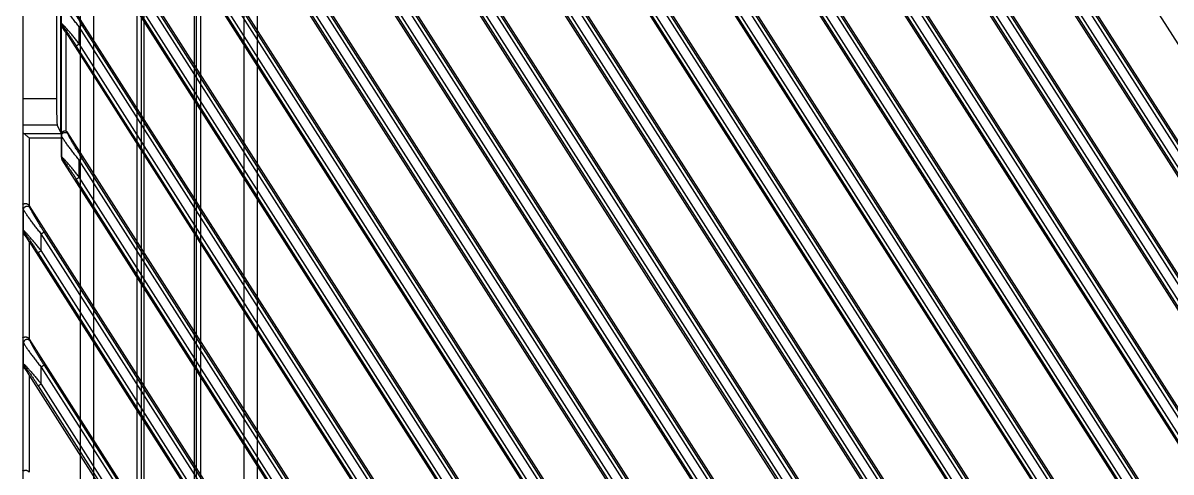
# Model space of a CAD drawing. Header units: millimetres. Extents: x 620 to 19791, y 2539 to 6969.
# Drawn here: x 14027 to 14156.7, y 4868.2 to 4919 of the extents above; entities that cross this region are included whole.
import ezdxf

# ---------------------------------------------------------------- set-up
doc = ezdxf.new("R2010")
doc.units = ezdxf.units.MM
doc.layers.add('02___PRT_ALL_AXES', color=7, linetype='Continuous')

# ---------------------------------------------------------------- blocks, each defined once
blk = doc.blocks.new('DTGFH')
at = {"color": 7, "linetype": 'Continuous'}
for p, q in [((8801.05, 4441.2), (8801.05, 4104.2)), ((8803.44, 4409.83), (8995.39, 4108.53)), ((8988.34, 4108.66), (8801.78, 4401.5)), ((8986.75, 4110.06), (8803.1, 4398.34)), ((8987.09, 4110.28), (8803.44, 4398.55)), ((8801.75, 4397.46), (8985.81, 4108.53)), ((8802.76, 4396.21), (8985.2, 4109.85)), ((8803.1, 4396.42), (8985.53, 4110.06)), ((8978.74, 4108.66), (8801.78, 4386.42)), ((8977.15, 4110.06), (8803.1, 4383.26)), ((8977.49, 4110.28), (8803.44, 4383.48)), ((8801.75, 4382.38), (8976.21, 4108.53)), ((8802.76, 4381.13), (8975.59, 4109.85)), ((8803.1, 4381.35), (8975.93, 4110.06)), ((8971.85, 4104.4), (8801.78, 4371.35)), ((8970.29, 4105.75), (8803.1, 4368.19)), ((8970.63, 4105.97), (8803.44, 4368.4)), ((8801.75, 4367.3), (8969.24, 4104.4)), ((8968.73, 4105.54), (8802.76, 4366.06)), ((8969.07, 4105.75), (8803.1, 4366.27)), ((8962.24, 4104.4), (8801.78, 4356.27)), ((8801.75, 4352.23), (8959.63, 4104.4)), ((8960.69, 4105.75), (8803.1, 4353.11)), ((8961.02, 4105.97), (8803.44, 4353.33)), ((8959.13, 4105.54), (8802.76, 4350.98)), ((8959.47, 4105.75), (8803.1, 4351.2)), ((8952.64, 4104.4), (8801.78, 4341.19)), ((8951.08, 4105.75), (8803.1, 4338.04)), ((8951.42, 4105.97), (8803.44, 4338.25)), ((8949.53, 4105.54), (8802.76, 4335.91)), ((8949.86, 4105.75), (8803.1, 4336.12)), ((8805.88, 4330.66), (8950.03, 4104.4)), ((8943.03, 4104.4), (8806.13, 4319.29)), ((8941.48, 4105.75), (8807.41, 4316.2)), ((8941.81, 4105.97), (8807.75, 4316.41)), ((8805.88, 4315.59), (8937.79, 4108.53)), ((8939.92, 4105.54), (8807.07, 4314.07)), ((8940.26, 4105.75), (8807.41, 4314.28)), ((8930.72, 4108.66), (8806.13, 4304.22)), ((8805.88, 4300.51), (8928.19, 4108.53)), ((8929.13, 4110.06), (8807.41, 4301.12)), ((8929.47, 4110.28), (8807.75, 4301.34)), ((8807.07, 4298.99), (8927.57, 4109.85)), ((8807.41, 4299.21), (8927.91, 4110.06)), ((8921.11, 4108.66), (8804.87, 4291.13)), ((8802.35, 4290.99), (8918.58, 4108.53)), ((8803.61, 4289.36), (8917.97, 4109.85)), ((8803.94, 4289.57), (8918.3, 4110.06)), ((8919.52, 4110.06), (8805.16, 4289.57)), ((8919.86, 4110.28), (8805.5, 4289.78)), ((8911.51, 4108.66), (8801.78, 4280.89)), ((8909.92, 4110.06), (8803.1, 4277.74)), ((8910.26, 4110.28), (8803.44, 4277.95)), ((8801.75, 4276.85), (8908.98, 4108.53)), ((8802.76, 4275.61), (8908.36, 4109.85)), ((8803.1, 4275.82), (8908.7, 4110.06)), ((8901.9, 4108.66), (8801.78, 4265.82)), ((8900.32, 4110.06), (8803.1, 4262.66)), ((8900.65, 4110.28), (8803.44, 4262.88)), ((8801.75, 4261.78), (8899.37, 4108.53)), ((8802.76, 4260.53), (8898.76, 4109.85)), ((8803.1, 4260.75), (8899.1, 4110.06)), ((8895.01, 4104.4), (8801.78, 4250.74)), ((8893.46, 4105.75), (8803.1, 4247.59)), ((8893.79, 4105.97), (8803.44, 4247.8)), ((8801.75, 4246.7), (8892.4, 4104.4)), ((8891.9, 4105.54), (8802.76, 4245.46)), ((8892.24, 4105.75), (8803.1, 4245.67)), ((8805.3, 4238.1), (8805.3, 4198.8)), ((8804.85, 4234.35), (8804.85, 4202.55)), ((8885.41, 4104.4), (8806.13, 4228.84)), ((8805.88, 4225.14), (8882.8, 4104.4)), ((8883.85, 4105.75), (8807.41, 4225.75)), ((8884.19, 4105.97), (8807.75, 4225.96)), ((8882.63, 4105.75), (8807.41, 4223.83)), ((8882.3, 4105.54), (8807.07, 4223.62)), ((8805.41, 4211.01), (8805.41, 4213.43)), ((8875.8, 4104.4), (8806.13, 4213.77)), ((8805.38, 4210.88), (8805.41, 4211.01)), ((8805.38, 4210.88), (8805.38, 4198.63)), ((8805.45, 4210.7), (8805.47, 4210.8)), ((8807.41, 4210.67), (8807.75, 4210.88)), ((8874.59, 4105.97), (8807.75, 4210.88)), ((8805.88, 4210.06), (8805.88, 4198.87)), ((8805.88, 4210.06), (8873.2, 4104.4)), ((8807.41, 4208.75), (8807.41, 4210.67)), ((8874.25, 4105.75), (8807.41, 4210.67)), ((8807.07, 4208.54), (8807.41, 4208.75)), ((8872.69, 4105.54), (8807.07, 4208.54)), ((8873.03, 4105.75), (8807.41, 4208.75)), ((8804.85, 4202.55), (8801.05, 4202.55)), ((8804.92, 4199.55), (8801.05, 4199.55)), ((8804.92, 4199.55), (8805.38, 4198.63)), ((8801.09, 4198.62), (8805.38, 4198.62)), ((8801.75, 4198.13), (8801.75, 4190.49)), ((8801.75, 4198.13), (8805.4, 4198.13)), ((8805.38, 4198.62), (8805.38, 4198.63)), ((8805.39, 4198.51), (8805.41, 4198.36)), ((8805.4, 4198.13), (8805.4, 4195.87)), ((8805.41, 4195.94), (8805.41, 4198.36)), ((8806.15, 4198.57), (8806.13, 4198.69)), ((8866.2, 4104.4), (8806.13, 4198.69)), ((8805.41, 4195.94), (8805.4, 4195.87)), ((8805.47, 4195.72), (8805.46, 4195.65)), ((8805.46, 4195.65), (8863.59, 4104.4)), ((8807.41, 4195.6), (8807.75, 4195.81)), ((8807.41, 4193.68), (8807.41, 4195.6)), ((8864.65, 4105.75), (8807.41, 4195.6)), ((8864.98, 4105.97), (8807.75, 4195.81)), ((8807.07, 4193.47), (8807.41, 4193.68)), ((8863.09, 4105.54), (8807.07, 4193.47)), ((8863.43, 4105.75), (8807.41, 4193.68)), ((8801.11, 4190.02), (8801.05, 4190.23)), ((8801.11, 4187.63), (8801.11, 4190.02)), ((8836.79, 4135.5), (8801.78, 4190.44)), ((8801.84, 4190.24), (8801.78, 4190.44)), ((8801.11, 4187.63), (8801.05, 4187.62)), ((8801.06, 4187.39), (8801.17, 4187.42)), ((8803.1, 4187.28), (8803.44, 4187.5)), ((8836.81, 4135.11), (8803.44, 4187.5)), ((8801.75, 4186.4), (8801.75, 4175.41)), ((8801.75, 4186.4), (8833.81, 4136.07)), ((8803.1, 4185.37), (8803.1, 4187.28)), ((8836.48, 4134.89), (8803.1, 4187.28)), ((8802.76, 4185.15), (8803.1, 4185.37)), ((8834.19, 4135.83), (8802.76, 4185.15)), ((8834.52, 4136.04), (8803.1, 4185.37)), ((8801.05, 4175.15), (8801.11, 4174.95)), ((8801.11, 4172.56), (8801.11, 4174.95)), ((8829.09, 4132.5), (8801.78, 4175.37)), ((8801.78, 4175.37), (8801.84, 4175.16)), ((8801.05, 4172.54), (8801.11, 4172.56)), ((8801.06, 4172.31), (8801.17, 4172.34)), ((8803.44, 4172.42), (8803.1, 4172.21)), ((8803.1, 4170.29), (8803.1, 4172.21)), ((8803.1, 4172.21), (8828.86, 4131.77)), ((8803.44, 4172.42), (8829.2, 4131.99)), ((8801.75, 4171.32), (8801.75, 4160.34)), ((8844.38, 4104.4), (8801.75, 4171.32)), ((8803.1, 4170.29), (8802.76, 4170.08)), ((8802.76, 4170.08), (8843.88, 4105.54)), ((8803.1, 4170.29), (8844.22, 4105.75))]:
    blk.add_line(p, q, dxfattribs=at)
for centre, radius, start, end in [((8805.81, 4211.01), 0.396, 180.208, 212.9741), ((8805.81, 4195.94), 0.396, 180.208, 212.9741), ((8801.51, 4187.63), 0.402, 180.1282, 212.3718), ((8801.51, 4172.56), 0.402, 180.1282, 212.3718)]:
    blk.add_arc(centre, radius, start, end, dxfattribs=at)
for centre, major_axis, ratio, start_param, end_param in [((8805.88, 4209.98), (-0.499, 0.789), 0.046753, -1.496981, -0.460321), ((8804.92, 4202.55), (0, 3), 0.026186, -4.712389, -3.193953), ((8801.75, 4198.64), (0.7, 0), 0.052408, 3.141593, 3.470593), ((8805.38, 4198.13), (0, 0.5), 0.026186, -1.570796, -0.696436), ((8805.8, 4198.47), (-0.052, 0.405), 0.97951, -1.123245, -0.349373), ((8805.8, 4195.87), (0.085, 0.394), 0.992337, -4.49891, -3.92942), ((8801.45, 4190.22), (-0.117, 0.402), 0.954439, -1.274405, -1.134443), ((8801.75, 4186.29), (-0.7, 1.1), 0.046753, -1.496981, -0.118001), ((8801.45, 4175.14), (-0.117, 0.402), 0.954439, -1.274405, -1.134443), ((8801.75, 4171.21), (-0.7, 1.1), 0.046753, -1.496981, -0.118001)]:
    blk.add_ellipse(centre, major_axis=major_axis, ratio=ratio, start_param=start_param, end_param=end_param, dxfattribs=at)
for points, knots in [([(8807.41, 4210.67), (8807.3, 4210.81), (8807.08, 4211.08), (8806.82, 4211.43), (8806.61, 4211.7), (8806.45, 4211.9), (8806.3, 4212.1), (8806.16, 4212.29), (8806.02, 4212.48), (8805.89, 4212.67), (8805.77, 4212.84), (8805.68, 4212.98), (8805.61, 4213.08), (8805.56, 4213.15), (8805.52, 4213.21), (8805.49, 4213.27), (8805.46, 4213.32), (8805.44, 4213.36), (8805.42, 4213.39), (8805.42, 4213.41), (8805.41, 4213.42), (8805.41, 4213.43), (8805.41, 4213.43)], [0, 0, 0, 0, 0.154445, 0.30727, 0.382534, 0.456692, 0.529432, 0.600377, 0.669045, 0.734822, 0.796897, 0.854183, 0.880595, 0.905226, 0.927827, 0.94811, 0.965769, 0.980485, 0.986646, 0.991965, 0.996419, 1, 1, 1, 1]), ([(8807.75, 4210.88), (8807.66, 4211.02), (8807.49, 4211.28), (8807.29, 4211.62), (8807.12, 4211.88), (8807, 4212.08), (8806.89, 4212.27), (8806.77, 4212.46), (8806.66, 4212.65), (8806.56, 4212.83), (8806.46, 4213.01), (8806.38, 4213.15), (8806.32, 4213.26), (8806.28, 4213.33), (8806.25, 4213.4), (8806.22, 4213.47), (8806.19, 4213.52), (8806.17, 4213.57), (8806.16, 4213.6), (8806.15, 4213.62), (8806.15, 4213.63), (8806.15, 4213.64), (8806.15, 4213.65)], [0, 0, 0, 0, 0.147854, 0.294636, 0.367264, 0.439153, 0.510088, 0.579799, 0.647935, 0.714028, 0.777425, 0.83718, 0.86528, 0.891898, 0.916748, 0.939475, 0.959663, 0.976821, 0.984101, 0.990427, 0.995741, 1, 1, 1, 1]), ([(8805.38, 4210.88), (8805.38, 4210.87), (8805.39, 4210.84), (8805.4, 4210.79), (8805.42, 4210.74), (8805.44, 4210.71), (8805.45, 4210.7)], [0, 0, 0, 0, 0.23991, 0.484403, 0.736695, 1, 1, 1, 1]), ([(8807.41, 4208.75), (8807.31, 4208.88), (8807.1, 4209.14), (8806.84, 4209.46), (8806.63, 4209.71), (8806.48, 4209.89), (8806.33, 4210.07), (8806.19, 4210.24), (8806.07, 4210.37), (8805.97, 4210.48), (8805.91, 4210.55), (8805.84, 4210.63), (8805.78, 4210.69), (8805.72, 4210.76), (8805.66, 4210.81), (8805.61, 4210.87), (8805.56, 4210.91), (8805.52, 4210.95), (8805.49, 4210.98), (8805.47, 4210.99), (8805.46, 4211), (8805.44, 4211.01), (8805.43, 4211.02), (8805.43, 4211.02), (8805.42, 4211.02), (8805.42, 4211.02), (8805.41, 4211.02), (8805.41, 4211.02), (8805.41, 4211.01), (8805.41, 4211.01)], [0, 0, 0, 0, 0.163599, 0.325517, 0.405208, 0.483611, 0.560291, 0.634699, 0.706102, 0.740385, 0.773533, 0.805367, 0.835691, 0.864271, 0.890851, 0.915138, 0.936821, 0.955575, 0.97109, 0.977548, 0.983108, 0.987753, 0.991491, 0.994362, 0.995508, 0.996494, 0.997369, 0.998198, 1, 1, 1, 1]), ([(8807.07, 4208.54), (8806.99, 4208.66), (8806.88, 4208.85), (8806.72, 4209.09), (8806.6, 4209.27), (8806.48, 4209.45), (8806.36, 4209.63), (8806.25, 4209.8), (8806.13, 4209.97), (8806.04, 4210.11), (8805.96, 4210.21), (8805.91, 4210.29), (8805.85, 4210.36), (8805.8, 4210.43), (8805.75, 4210.5), (8805.7, 4210.56), (8805.66, 4210.62), (8805.62, 4210.67), (8805.58, 4210.72), (8805.55, 4210.75), (8805.53, 4210.77), (8805.52, 4210.78), (8805.51, 4210.79), (8805.5, 4210.8), (8805.49, 4210.8), (8805.48, 4210.8), (8805.48, 4210.8), (8805.48, 4210.8), (8805.48, 4210.8), (8805.47, 4210.8), (8805.47, 4210.8), (8805.47, 4210.8)], [0, 0, 0, 0, 0.15694, 0.235083, 0.312792, 0.389889, 0.466133, 0.541222, 0.614757, 0.686184, 0.720877, 0.754726, 0.78758, 0.819246, 0.849499, 0.878053, 0.90457, 0.928641, 0.949798, 0.96753, 0.974953, 0.981338, 0.986644, 0.990849, 0.993984, 0.99519, 0.9962, 0.997085, 0.997946, 0.99889, 1, 1, 1, 1]), ([(8801.75, 4198.13), (8801.72, 4198.15), (8801.65, 4198.21), (8801.56, 4198.29), (8801.46, 4198.37), (8801.37, 4198.44), (8801.3, 4198.5), (8801.24, 4198.54), (8801.21, 4198.56), (8801.17, 4198.59), (8801.14, 4198.6), (8801.12, 4198.61), (8801.11, 4198.62), (8801.1, 4198.62), (8801.09, 4198.62), (8801.09, 4198.62)], [0, 0, 0, 0, 0.152678, 0.303619, 0.450743, 0.591561, 0.722626, 0.783052, 0.839064, 0.889738, 0.93406, 0.953523, 0.971039, 0.986537, 1, 1, 1, 1]), ([(8805.38, 4198.62), (8805.38, 4198.62), (8805.38, 4198.62), (8805.38, 4198.62), (8805.39, 4198.62), (8805.39, 4198.62), (8805.39, 4198.62), (8805.39, 4198.62)], [0, 0, 0, 0, 0.066209, 0.157985, 0.394508, 0.671959, 1, 1, 1, 1]), ([(8805.88, 4198.87), (8805.85, 4198.88), (8805.79, 4198.88), (8805.7, 4198.88), (8805.63, 4198.86), (8805.58, 4198.84), (8805.53, 4198.81), (8805.48, 4198.78), (8805.45, 4198.74), (8805.42, 4198.7), (8805.41, 4198.68), (8805.4, 4198.65), (8805.39, 4198.63), (8805.39, 4198.62)], [0, 0, 0, 0, 0.156834, 0.308027, 0.44919, 0.515423, 0.578674, 0.696574, 0.804666, 0.855721, 0.904907, 0.952676, 1, 1, 1, 1]), ([(8805.39, 4198.62), (8805.39, 4198.62), (8805.39, 4198.61), (8805.39, 4198.6), (8805.39, 4198.59), (8805.39, 4198.58), (8805.39, 4198.56), (8805.39, 4198.54), (8805.39, 4198.52), (8805.39, 4198.51)], [0, 0, 0, 0, 0.060347, 0.13986, 0.238437, 0.355663, 0.491062, 0.644058, 1, 1, 1, 1]), ([(8805.39, 4198.62), (8805.39, 4198.62), (8805.39, 4198.62), (8805.39, 4198.62), (8805.39, 4198.62), (8805.39, 4198.62), (8805.39, 4198.62)], [0, 0, 0, 0, 0.167711, 0.388179, 0.668062, 1, 1, 1, 1]), ([(8805.41, 4198.36), (8805.41, 4198.38), (8805.41, 4198.42), (8805.43, 4198.48), (8805.45, 4198.54), (8805.49, 4198.59), (8805.53, 4198.64), (8805.58, 4198.68), (8805.64, 4198.71), (8805.7, 4198.74), (8805.76, 4198.75), (8805.82, 4198.75), (8805.89, 4198.75), (8805.95, 4198.73), (8806.01, 4198.7), (8806.06, 4198.67), (8806.11, 4198.62), (8806.13, 4198.59), (8806.15, 4198.57)], [0, 0, 0, 0, 0.061771, 0.123674, 0.185724, 0.247974, 0.310429, 0.373081, 0.435901, 0.498841, 0.561846, 0.62485, 0.687789, 0.750605, 0.813254, 0.8757, 0.937956, 1, 1, 1, 1]), ([(8807.41, 4195.6), (8807.3, 4195.73), (8807.08, 4196.01), (8806.82, 4196.35), (8806.61, 4196.62), (8806.45, 4196.83), (8806.3, 4197.03), (8806.16, 4197.22), (8806.02, 4197.41), (8805.89, 4197.59), (8805.77, 4197.76), (8805.68, 4197.9), (8805.61, 4198), (8805.56, 4198.07), (8805.52, 4198.14), (8805.49, 4198.2), (8805.46, 4198.25), (8805.44, 4198.29), (8805.42, 4198.32), (8805.42, 4198.33), (8805.41, 4198.35), (8805.41, 4198.36), (8805.41, 4198.36)], [0, 0, 0, 0, 0.154445, 0.30727, 0.382534, 0.456692, 0.529432, 0.600377, 0.669045, 0.734822, 0.796897, 0.854183, 0.880595, 0.905226, 0.927827, 0.94811, 0.965769, 0.980485, 0.986646, 0.991965, 0.996419, 1, 1, 1, 1]), ([(8807.75, 4195.81), (8807.66, 4195.94), (8807.49, 4196.21), (8807.29, 4196.54), (8807.12, 4196.8), (8807, 4197), (8806.89, 4197.2), (8806.77, 4197.39), (8806.66, 4197.57), (8806.56, 4197.76), (8806.46, 4197.93), (8806.38, 4198.07), (8806.32, 4198.18), (8806.28, 4198.26), (8806.25, 4198.33), (8806.22, 4198.39), (8806.19, 4198.45), (8806.17, 4198.49), (8806.16, 4198.52), (8806.15, 4198.54), (8806.15, 4198.56), (8806.15, 4198.57), (8806.15, 4198.57)], [0, 0, 0, 0, 0.147854, 0.294636, 0.367264, 0.439153, 0.510088, 0.579799, 0.647935, 0.714028, 0.777425, 0.83718, 0.86528, 0.891898, 0.916748, 0.939475, 0.959663, 0.976821, 0.984101, 0.990427, 0.995741, 1, 1, 1, 1]), ([(8807.41, 4193.68), (8807.31, 4193.81), (8807.1, 4194.07), (8806.84, 4194.38), (8806.63, 4194.63), (8806.48, 4194.81), (8806.33, 4194.99), (8806.19, 4195.16), (8806.07, 4195.3), (8805.97, 4195.4), (8805.91, 4195.48), (8805.84, 4195.55), (8805.78, 4195.62), (8805.72, 4195.68), (8805.66, 4195.74), (8805.61, 4195.79), (8805.56, 4195.84), (8805.52, 4195.87), (8805.49, 4195.9), (8805.47, 4195.92), (8805.46, 4195.93), (8805.44, 4195.94), (8805.43, 4195.94), (8805.43, 4195.94), (8805.42, 4195.94), (8805.42, 4195.94), (8805.41, 4195.94), (8805.41, 4195.94), (8805.41, 4195.94), (8805.41, 4195.94)], [0, 0, 0, 0, 0.163599, 0.325517, 0.405208, 0.483611, 0.560291, 0.634699, 0.706102, 0.740385, 0.773533, 0.805367, 0.835691, 0.864271, 0.890851, 0.915138, 0.936821, 0.955575, 0.97109, 0.977548, 0.983108, 0.987753, 0.991491, 0.994362, 0.995508, 0.996494, 0.997369, 0.998198, 1, 1, 1, 1]), ([(8807.07, 4193.47), (8806.99, 4193.59), (8806.88, 4193.77), (8806.72, 4194.02), (8806.6, 4194.2), (8806.48, 4194.38), (8806.36, 4194.55), (8806.25, 4194.72), (8806.13, 4194.89), (8806.04, 4195.03), (8805.96, 4195.14), (8805.91, 4195.21), (8805.85, 4195.29), (8805.8, 4195.36), (8805.75, 4195.43), (8805.7, 4195.49), (8805.66, 4195.55), (8805.62, 4195.6), (8805.58, 4195.64), (8805.55, 4195.68), (8805.53, 4195.7), (8805.52, 4195.71), (8805.51, 4195.72), (8805.5, 4195.72), (8805.49, 4195.73), (8805.48, 4195.73), (8805.48, 4195.73), (8805.48, 4195.73), (8805.48, 4195.73), (8805.47, 4195.72), (8805.47, 4195.72), (8805.47, 4195.72)], [0, 0, 0, 0, 0.15694, 0.235083, 0.312792, 0.389889, 0.466133, 0.541222, 0.614757, 0.686184, 0.720877, 0.754726, 0.78758, 0.819246, 0.849499, 0.878053, 0.90457, 0.928641, 0.949798, 0.96753, 0.974953, 0.981338, 0.986644, 0.990849, 0.993984, 0.99519, 0.9962, 0.997085, 0.997946, 0.99889, 1, 1, 1, 1]), ([(8801.75, 4190.49), (8801.73, 4190.51), (8801.7, 4190.54), (8801.64, 4190.58), (8801.58, 4190.62), (8801.51, 4190.64), (8801.45, 4190.66), (8801.38, 4190.66), (8801.32, 4190.66), (8801.27, 4190.66), (8801.23, 4190.65), (8801.2, 4190.65), (8801.17, 4190.64), (8801.14, 4190.63), (8801.12, 4190.62), (8801.11, 4190.62), (8801.09, 4190.62), (8801.08, 4190.61), (8801.07, 4190.61), (8801.06, 4190.62), (8801.06, 4190.62), (8801.05, 4190.63), (8801.05, 4190.64), (8801.05, 4190.65), (8801.05, 4190.66)], [0, 0, 0, 0, 0.092092, 0.18383, 0.274482, 0.363041, 0.448376, 0.529457, 0.605459, 0.675766, 0.739913, 0.769539, 0.797439, 0.847676, 0.869774, 0.889641, 0.907107, 0.922074, 0.934647, 0.945489, 0.956057, 0.968087, 0.982675, 1, 1, 1, 1]), ([(8801.11, 4190.02), (8801.11, 4190.04), (8801.11, 4190.09), (8801.13, 4190.14), (8801.16, 4190.2), (8801.19, 4190.25), (8801.23, 4190.3), (8801.28, 4190.34), (8801.34, 4190.37), (8801.4, 4190.39), (8801.46, 4190.41), (8801.52, 4190.41), (8801.59, 4190.4), (8801.65, 4190.39), (8801.71, 4190.36), (8801.76, 4190.33), (8801.8, 4190.29), (8801.83, 4190.26), (8801.84, 4190.24)], [0, 0, 0, 0, 0.061113, 0.122614, 0.184534, 0.246921, 0.309743, 0.372936, 0.436398, 0.5, 0.563602, 0.627064, 0.690257, 0.753079, 0.815466, 0.877386, 0.938887, 1, 1, 1, 1]), ([(8803.1, 4187.28), (8802.99, 4187.42), (8802.78, 4187.68), (8802.47, 4188.08), (8802.22, 4188.41), (8802.03, 4188.67), (8801.88, 4188.86), (8801.75, 4189.05), (8801.62, 4189.23), (8801.5, 4189.4), (8801.39, 4189.56), (8801.3, 4189.68), (8801.25, 4189.78), (8801.21, 4189.84), (8801.17, 4189.89), (8801.14, 4189.94), (8801.13, 4189.98), (8801.11, 4190.01), (8801.11, 4190.02), (8801.11, 4190.02)], [0, 0, 0, 0, 0.151037, 0.300586, 0.447016, 0.518439, 0.588237, 0.655992, 0.721178, 0.783101, 0.840848, 0.893205, 0.916879, 0.938573, 0.958018, 0.974928, 0.989013, 0.994909, 1, 1, 1, 1]), ([(8803.44, 4187.5), (8803.35, 4187.63), (8803.19, 4187.89), (8802.95, 4188.27), (8802.75, 4188.59), (8802.6, 4188.85), (8802.49, 4189.04), (8802.38, 4189.22), (8802.28, 4189.4), (8802.18, 4189.57), (8802.09, 4189.74), (8802.02, 4189.87), (8801.96, 4189.97), (8801.93, 4190.03), (8801.9, 4190.09), (8801.88, 4190.15), (8801.86, 4190.19), (8801.85, 4190.22), (8801.84, 4190.23), (8801.84, 4190.24)], [0, 0, 0, 0, 0.145071, 0.289149, 0.431131, 0.500908, 0.569567, 0.636803, 0.702211, 0.76523, 0.825074, 0.880596, 0.906233, 0.930094, 0.951832, 0.971044, 0.987264, 0.994099, 1, 1, 1, 1]), ([(8801.05, 4187.39), (8801.05, 4187.39), (8801.05, 4187.39), (8801.05, 4187.39), (8801.05, 4187.39), (8801.05, 4187.39), (8801.05, 4187.39), (8801.06, 4187.39), (8801.06, 4187.39), (8801.06, 4187.39), (8801.06, 4187.39)], [0, 0, 0, 0, 0.134296, 0.239838, 0.325336, 0.408088, 0.50825, 0.637794, 0.80127, 1, 1, 1, 1]), ([(8803.1, 4185.37), (8803, 4185.49), (8802.85, 4185.68), (8802.65, 4185.93), (8802.5, 4186.11), (8802.35, 4186.29), (8802.2, 4186.47), (8802.05, 4186.64), (8801.91, 4186.81), (8801.77, 4186.97), (8801.64, 4187.12), (8801.53, 4187.24), (8801.45, 4187.33), (8801.39, 4187.39), (8801.34, 4187.44), (8801.29, 4187.49), (8801.25, 4187.53), (8801.21, 4187.57), (8801.18, 4187.59), (8801.16, 4187.61), (8801.14, 4187.62), (8801.13, 4187.63), (8801.12, 4187.63), (8801.11, 4187.63), (8801.11, 4187.63), (8801.11, 4187.63)], [0, 0, 0, 0, 0.159125, 0.238223, 0.316727, 0.394381, 0.470878, 0.545834, 0.61877, 0.689065, 0.755896, 0.818173, 0.847169, 0.874456, 0.899785, 0.922889, 0.943475, 0.96125, 0.975933, 0.982041, 0.987297, 0.991693, 0.995234, 0.997964, 1, 1, 1, 1]), ([(8802.76, 4185.15), (8802.69, 4185.27), (8802.57, 4185.45), (8802.42, 4185.69), (8802.3, 4185.87), (8802.19, 4186.04), (8802.07, 4186.21), (8801.96, 4186.38), (8801.85, 4186.55), (8801.74, 4186.71), (8801.63, 4186.86), (8801.54, 4186.98), (8801.47, 4187.07), (8801.43, 4187.14), (8801.38, 4187.2), (8801.34, 4187.25), (8801.3, 4187.3), (8801.27, 4187.34), (8801.24, 4187.36), (8801.23, 4187.38), (8801.22, 4187.39), (8801.2, 4187.4), (8801.19, 4187.41), (8801.18, 4187.41), (8801.18, 4187.42), (8801.17, 4187.42), (8801.17, 4187.42), (8801.17, 4187.42)], [0, 0, 0, 0, 0.153079, 0.229318, 0.305164, 0.380451, 0.454965, 0.528436, 0.600519, 0.670738, 0.738434, 0.802663, 0.833068, 0.862042, 0.889307, 0.914531, 0.937321, 0.957232, 0.96596, 0.973791, 0.980669, 0.986547, 0.991394, 0.995199, 0.996723, 0.998012, 1, 1, 1, 1]), ([(8801.75, 4175.41), (8801.73, 4175.43), (8801.7, 4175.46), (8801.64, 4175.51), (8801.58, 4175.54), (8801.51, 4175.56), (8801.45, 4175.58), (8801.38, 4175.59), (8801.32, 4175.59), (8801.27, 4175.58), (8801.23, 4175.58), (8801.2, 4175.57), (8801.17, 4175.56), (8801.14, 4175.56), (8801.12, 4175.55), (8801.11, 4175.54), (8801.09, 4175.54), (8801.08, 4175.54), (8801.07, 4175.54), (8801.06, 4175.54), (8801.06, 4175.55), (8801.05, 4175.56), (8801.05, 4175.57), (8801.05, 4175.58), (8801.05, 4175.58)], [0, 0, 0, 0, 0.092092, 0.18383, 0.274482, 0.363041, 0.448376, 0.529457, 0.605459, 0.675766, 0.739913, 0.769539, 0.797439, 0.847676, 0.869774, 0.889641, 0.907107, 0.922074, 0.934647, 0.945489, 0.956057, 0.968087, 0.982675, 1, 1, 1, 1]), ([(8801.84, 4175.16), (8801.83, 4175.18), (8801.8, 4175.21), (8801.76, 4175.25), (8801.71, 4175.29), (8801.65, 4175.31), (8801.59, 4175.33), (8801.52, 4175.33), (8801.46, 4175.33), (8801.4, 4175.32), (8801.34, 4175.29), (8801.28, 4175.26), (8801.23, 4175.22), (8801.19, 4175.18), (8801.16, 4175.13), (8801.13, 4175.07), (8801.11, 4175.01), (8801.11, 4174.97), (8801.11, 4174.95)], [0, 0, 0, 0, 0.061114, 0.122614, 0.184534, 0.246921, 0.309743, 0.372937, 0.436398, 0.5, 0.563602, 0.627063, 0.690257, 0.753079, 0.815466, 0.877386, 0.938886, 1, 1, 1, 1]), ([(8801.11, 4174.95), (8801.11, 4174.94), (8801.11, 4174.93), (8801.13, 4174.91), (8801.14, 4174.87), (8801.17, 4174.82), (8801.21, 4174.76), (8801.25, 4174.7), (8801.3, 4174.61), (8801.39, 4174.48), (8801.5, 4174.32), (8801.62, 4174.15), (8801.75, 4173.97), (8801.88, 4173.79), (8802.03, 4173.6), (8802.22, 4173.34), (8802.47, 4173.01), (8802.78, 4172.61), (8802.99, 4172.34), (8803.1, 4172.21)], [0, 0, 0, 0, 0.00509, 0.010986, 0.025069, 0.041978, 0.061422, 0.083117, 0.106791, 0.15915, 0.216898, 0.278823, 0.34401, 0.411766, 0.481566, 0.552988, 0.699417, 0.848964, 1, 1, 1, 1]), ([(8801.84, 4175.16), (8801.84, 4175.16), (8801.85, 4175.14), (8801.86, 4175.12), (8801.88, 4175.07), (8801.9, 4175.02), (8801.93, 4174.96), (8801.96, 4174.89), (8802.02, 4174.79), (8802.09, 4174.66), (8802.18, 4174.5), (8802.28, 4174.32), (8802.38, 4174.14), (8802.49, 4173.96), (8802.6, 4173.77), (8802.75, 4173.52), (8802.95, 4173.2), (8803.19, 4172.81), (8803.35, 4172.55), (8803.44, 4172.42)], [0, 0, 0, 0, 0.005901, 0.012735, 0.028952, 0.048163, 0.069902, 0.093761, 0.1194, 0.174923, 0.234768, 0.297789, 0.363198, 0.430435, 0.499095, 0.568871, 0.710853, 0.85493, 1, 1, 1, 1]), ([(8801.05, 4172.31), (8801.05, 4172.31), (8801.05, 4172.31), (8801.05, 4172.31), (8801.05, 4172.32), (8801.05, 4172.32), (8801.05, 4172.32), (8801.06, 4172.31), (8801.06, 4172.31), (8801.06, 4172.31), (8801.06, 4172.31)], [0, 0, 0, 0, 0.134296, 0.239838, 0.325336, 0.408088, 0.50825, 0.637794, 0.80127, 1, 1, 1, 1]), ([(8801.11, 4172.56), (8801.11, 4172.56), (8801.11, 4172.56), (8801.12, 4172.55), (8801.13, 4172.55), (8801.14, 4172.54), (8801.16, 4172.53), (8801.18, 4172.52), (8801.21, 4172.49), (8801.25, 4172.46), (8801.29, 4172.41), (8801.34, 4172.37), (8801.39, 4172.31), (8801.45, 4172.25), (8801.53, 4172.16), (8801.64, 4172.05), (8801.77, 4171.89), (8801.91, 4171.73), (8802.05, 4171.57), (8802.2, 4171.4), (8802.35, 4171.22), (8802.5, 4171.04), (8802.65, 4170.85), (8802.85, 4170.61), (8803, 4170.42), (8803.1, 4170.29)], [0, 0, 0, 0, 0.002036, 0.004765, 0.008306, 0.012701, 0.017956, 0.024063, 0.038745, 0.05652, 0.077106, 0.100208, 0.125538, 0.152825, 0.181822, 0.244102, 0.310933, 0.381227, 0.454167, 0.529124, 0.605619, 0.683271, 0.76177, 0.840872, 1, 1, 1, 1]), ([(8801.17, 4172.34), (8801.17, 4172.34), (8801.17, 4172.34), (8801.18, 4172.34), (8801.18, 4172.34), (8801.19, 4172.33), (8801.2, 4172.33), (8801.22, 4172.31), (8801.23, 4172.3), (8801.24, 4172.29), (8801.27, 4172.26), (8801.3, 4172.22), (8801.34, 4172.18), (8801.38, 4172.12), (8801.43, 4172.06), (8801.47, 4172), (8801.54, 4171.9), (8801.63, 4171.78), (8801.74, 4171.63), (8801.85, 4171.47), (8801.96, 4171.31), (8802.07, 4171.14), (8802.19, 4170.96), (8802.3, 4170.79), (8802.42, 4170.61), (8802.57, 4170.38), (8802.69, 4170.2), (8802.76, 4170.08)], [0, 0, 0, 0, 0.001988, 0.003277, 0.004801, 0.008605, 0.013451, 0.019328, 0.026206, 0.034036, 0.042764, 0.062675, 0.085465, 0.110691, 0.137955, 0.166932, 0.197336, 0.261568, 0.329268, 0.399486, 0.471568, 0.545042, 0.619552, 0.694837, 0.77068, 0.84692, 1, 1, 1, 1]), ([(8801.75, 4160.34), (8801.73, 4160.36), (8801.7, 4160.39), (8801.64, 4160.43), (8801.58, 4160.47), (8801.51, 4160.49), (8801.45, 4160.5), (8801.38, 4160.51), (8801.32, 4160.51), (8801.27, 4160.51), (8801.23, 4160.5), (8801.2, 4160.49), (8801.17, 4160.49), (8801.14, 4160.48), (8801.12, 4160.47), (8801.11, 4160.47), (8801.09, 4160.47), (8801.08, 4160.46), (8801.07, 4160.46), (8801.06, 4160.47), (8801.06, 4160.47), (8801.05, 4160.48), (8801.05, 4160.49), (8801.05, 4160.5), (8801.05, 4160.51)], [0, 0, 0, 0, 0.092092, 0.18383, 0.274482, 0.363041, 0.448376, 0.529457, 0.605459, 0.675766, 0.739913, 0.769539, 0.797439, 0.847676, 0.869774, 0.889641, 0.907107, 0.922074, 0.934647, 0.945489, 0.956057, 0.968087, 0.982675, 1, 1, 1, 1])]:
    blk.add_open_spline(points, degree=3, knots=knots, dxfattribs=at)
blk = doc.blocks.new('*U116')
blk.add_blockref('DTGFH', (-9101.05, -4276.2))
blk = doc.blocks.new('*U117')
at = {"color": 0, "linetype": 'ByBlock', "lineweight": -2, "transparency": 16777216}
blk.add_blockref('*U116', (0, 1012.5), dxfattribs=at)
blk = doc.blocks.new('rygj')
at = {"color": 114, "linetype": 'Continuous', "true_color": 0x139b48}
for p, q in [((4442.06, 3171.65), (5101.06, 3171.65)), ((4442.06, 3170.15), (5101.06, 3170.15)), ((4495.01, 3165.25), (5068.7, 3165.25)), ((4495.4, 3164.75), (5068.31, 3164.75)), ((4495.01, 3158.05), (5068.7, 3158.05)), ((4495.4, 3158.55), (5068.31, 3158.55)), ((4442.06, 3153.15), (5101.06, 3153.15)), ((4442.06, 3151.65), (5101.06, 3151.65))]:
    blk.add_line(p, q, dxfattribs=at)
at = {"layer": '02___PRT_ALL_AXES', "color": 114, "linetype": 'Continuous', "true_color": 0x139b48}
for p, q in [((5068.14, 3164.49), (4464.57, 3164.49)), ((5068.14, 3158.81), (4464.57, 3158.81))]:
    blk.add_line(p, q, dxfattribs=at)
blk = doc.blocks.new('ryfh')
at = {"rotation": 90}
blk.add_blockref('rygj', (11445.27, 369.86), dxfattribs=at)

msp = doc.modelspace()

# ---------------------------------------------------------------- block references
for name, p in [('*U117', (14326.96016, 3971.56341)), ('ryfh', (5759.83352, -0.35097))]:
    msp.add_blockref(name, p)

doc.saveas('drawing.dxf')
